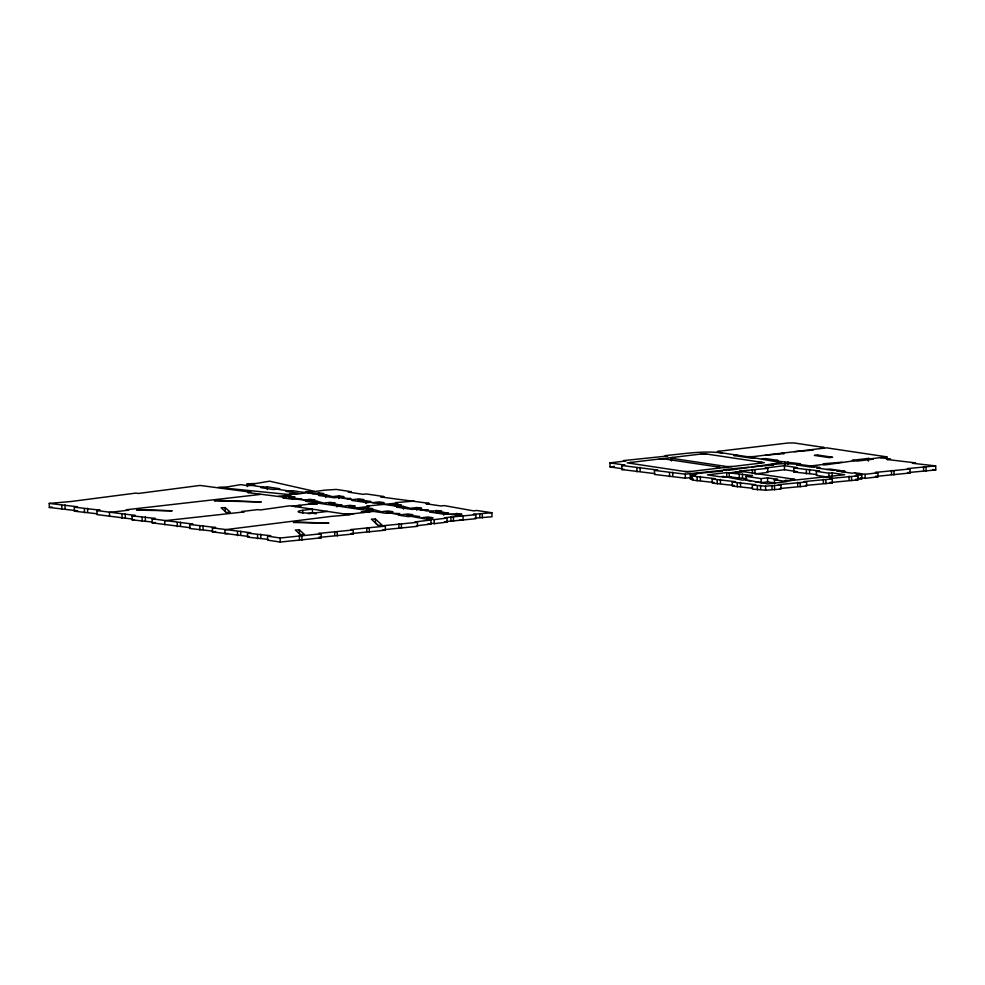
<?xml version="1.0" encoding="UTF-8"?>
<svg xmlns="http://www.w3.org/2000/svg" width="985" height="985" viewBox="0 0 985 985"><rect width="100%" height="100%" fill="white"/><g stroke="black" fill="none" stroke-linecap="round" stroke-linejoin="round"><path stroke-width="1.48" d="M49.25 503.421L77.556 506.795L74.343 507.176L74.417 511.215L77.63 510.833L49.324 507.46L49.25 503.421L71.006 501.5L135.881 493.091L138.393 493.46L200.053 485.433L250.941 492.192L247.74 492.574L286.081 497.45L282.867 497.844L292.914 499.346L296.116 498.964L313.686 501.587L316.899 501.205L323.72 503.089L330.147 502.325L335.159 503.076L328.744 503.84L341.992 504.973L338.778 505.354L343.802 506.105L350.217 505.33L355.24 506.093L348.825 506.856L361.372 508.728L367.787 507.964L372.81 508.716L366.395 509.479L374.62 509.848L381.441 511.744L387.868 510.969L392.88 511.72L386.465 512.495L401.523 514.749M49.324 507.46L52.279 507.103M218.325 487.304L227.252 486.922L240.783 484.632L248.306 485.753L254.721 484.989L247.198 483.857L247.247 486.553M247.198 483.857L256.125 483.475L269.656 481.185L314.547 491.355L305.621 491.749L308.133 492.131C300.708 493.362 293.382 489.114 285.958 491.392L298.504 493.276L288.876 494.421M74.343 507.176L100.138 510.181L96.936 510.562L96.998 514.601L132.482 519.058M267.28 486.873L260.865 487.637L273.399 489.508L279.826 488.745L267.28 486.873L267.317 489.557M74.417 511.215L97.429 513.801M260.286 494.458L126.228 509.774L128.727 510.144L109.483 512.446L109.557 516.485M96.936 510.562L135.277 515.438L132.064 515.832L132.138 519.871L152.552 522.062M278.558 496.329L291.388 494.802L220.837 487.686M283.569 497.08L289.984 496.317L295.007 497.068L288.593 497.831L301.841 498.952L298.627 499.333M312.454 493.633L318.869 492.869L323.88 493.62L317.465 494.384M325.703 494.753L319.275 495.517L334.334 497.782L343.962 496.625L338.938 495.874L332.524 496.637L325.703 494.753L325.739 497.45M132.064 515.832L155.347 518.455L152.146 518.836L152.219 522.875L190.277 527.714M132.138 519.871L134.28 519.612M622.089 468.712L610.047 466.915L609.974 462.876L626.017 460.955L623.517 460.586L667.731 455.981L665.22 455.612C684.156 453.765 703.118 450.564 721.993 452.891M303.651 500.084L310.066 499.321L315.089 500.072L305.461 501.217L385.763 513.247L388.976 512.865M629.637 463.233L632.85 462.851L630.338 462.47M671.401 460.943L671.351 458.259L674.565 457.865L672.053 457.496L672.102 460.192M706.651 454.048L700.926 454.048M342.571 498.151L350.795 498.521L347.582 498.902M610.047 466.915L614.418 466.385M654.803 473.613L621.892 469.55L621.831 465.511L625.032 465.129L609.974 462.876M152.219 522.875L155.421 522.493M292.336 506.167L318.007 503.101M294.847 506.536L301.262 505.773L298.75 505.391M352.605 499.654L359.02 498.878L364.044 499.641L357.629 500.405L365.854 500.774L370.865 501.525L367.664 501.907L400.292 506.795M737.051 455.144L733.837 455.526L751.407 458.16L754.621 457.779M152.146 518.836L192.998 524.094L189.785 524.476L189.859 528.514L212.871 531.087M621.892 469.55L624.034 469.291M621.831 465.511L657.66 470.017L654.446 470.399L654.52 474.438L685.338 478.181L691.261 477.479M327.476 511.424L317.847 512.569A12.226 1.601 -1 0 1 300.696 512.594A12.226 1.601 -1 0 1 302.789 510.316L312.417 509.171L312.491 513.21L308.367 513.702M370.175 502.276L366.962 502.658L351.904 500.405L355.117 500.023L337.547 497.388M372.675 502.658L379.102 501.894L384.113 502.645L377.698 503.409M189.785 524.476L215.58 527.467L212.378 527.849L212.44 531.888L249.353 536.554M762.193 458.911L765.407 458.53L777.953 460.401L774.739 460.783L800.534 463.787L797.333 464.169M356.348 507.977L369.19 506.45L366.679 506.068L398.063 503.003L395.551 502.633L414.106 501.094M390.245 505.293L396.66 504.517L401.683 505.268L395.268 506.044M654.446 470.399L685.264 474.154L726.277 469.931M684.858 471.495L690.571 471.495M761.861 462.31L758.647 462.691L761.159 463.073M403.493 506.413L397.078 507.176L412.136 509.43L421.765 508.285L416.741 507.534L410.326 508.297L403.493 506.413L403.542 509.097M345.046 514.059L353.972 513.665M347.545 514.429L373.216 511.375M212.44 531.888L215.653 531.506M692.861 479.313L690.362 478.944L690.288 474.905L696.703 474.13L694.191 473.76L722.374 471.076L719.863 470.695M713.953 482.478L692.172 480.077L692.098 476.038L695.299 475.656L690.288 474.905M746.137 480.385L746.076 476.346L752.491 475.583L726.696 472.578L707.439 474.881L719.986 476.765L723.199 476.383L742.579 480.138L745.78 479.757L767.672 483.906L786.929 481.603L774.37 479.732L774.444 483.77M754.867 469.894L754.941 473.933L767.771 472.406L767.709 468.367L739.526 471.052L742.037 471.433L729.208 472.96L729.269 476.999L731.412 476.74M816.787 474.561L793.861 472L793.787 467.961L797 467.579L784.442 465.696L765.197 467.986L767.709 468.367M212.378 527.849L250.719 532.737L247.506 533.119L247.58 537.157L267.994 539.349M391.488 513.247L399.713 513.616L396.499 513.998M420.361 509.799L428.586 510.168L425.385 510.55M692.098 476.038L715.381 478.661L712.167 479.042L712.241 483.081L734.022 485.482M799.795 464.538L796.582 464.92L811.64 467.173L814.854 466.791M227.954 533.414L224.999 533.771L224.925 529.733L331.502 516.349L350.057 514.81L289.824 505.785L260.249 509.984L257.738 509.614L241.694 511.523L244.206 511.904L164.692 520.708L164.766 524.746M690.362 478.944L692.923 478.636M868.327 458.407L852.284 460.315L857.307 461.066L873.35 459.158L868.327 458.407L868.376 461.091M430.396 511.301L436.823 510.538L441.834 511.289L435.419 512.052L443.644 512.422L448.667 513.173L445.454 513.554L463.024 516.189L463.098 520.228L460.081 519.772M809.879 466.053L825.922 464.132L823.411 463.763L841.966 462.224M854.795 460.697L825.208 464.895L822.709 464.526M870.838 458.776L886.882 456.868L886.931 459.564M722.325 477.159L726.758 476.617L746.827 478.759M766.749 471.852L784.516 469.734L797.062 471.618M247.506 533.119L270.801 535.741L267.588 536.123L267.661 540.162L280.208 542.045L321.221 537.822L321.147 533.784L318.635 533.414L353.233 529.955L353.307 533.993L318.709 537.453L321.221 537.822M712.167 479.042L735.463 481.665L732.249 482.047L732.323 486.085L752.589 488.264M793.787 467.961L819.582 470.953L816.368 471.335L816.442 475.373L828.988 477.257L832.202 476.875L832.128 472.837L828.927 473.219L816.368 471.335M416.581 517.002L419.795 516.62L414.771 515.869L408.356 516.633L398.309 515.13L407.938 513.985L412.961 514.736L406.546 515.5L430.938 520.018L431.011 524.057L416.421 525.793M793.861 472L795.991 471.741M447.966 513.936L444.764 514.318L429.706 512.065L432.908 511.683L415.35 509.048M421.605 517.753L428.019 516.99L433.043 517.741L426.616 518.504L434.151 519.637L446.981 518.098L447.055 522.136L434.225 523.675L431.208 523.22M450.477 514.305L456.892 513.542L461.916 514.293L455.501 515.057M826.747 469.439L829.961 469.057L845.007 471.31L841.806 471.692M746.076 476.346L761.134 478.599L767.549 477.836L777.584 479.338L774.37 479.732M834.923 469.808L831.722 470.19L816.663 467.924L819.914 467.555C803.711 464.612 787.483 462.482 771.206 464.575L773.705 464.945L751.949 466.865M447.055 522.136L444.543 521.767L475.927 518.701L475.866 514.663L444.469 517.728L446.981 518.098M474.708 518.172L491.971 516.78L491.909 512.742L473.354 514.281L475.866 514.663M732.249 482.047L755.532 484.669L752.331 485.051L752.392 489.089L765.64 490.222L780.994 489.065L780.92 485.026L778.409 484.645L806.592 481.96L806.653 485.999L779.96 488.511M839.946 470.559L836.733 470.941L851.84 473.194L855.054 472.812M267.588 536.123L280.134 538.007L321.147 533.784M353.307 533.993L350.795 533.624L385.394 530.176L385.32 526.138L350.722 529.585L353.233 529.955M385.394 530.176L382.882 529.795L417.48 526.347L417.406 522.309L382.808 525.756L385.32 526.138M430.938 520.018L414.894 521.927L417.406 522.309M755.175 481.739L761.196 482.65L767.611 481.874L774.789 482.958M784.417 481.234L844.674 474.721L832.128 472.837M752.331 485.051L765.579 486.171L780.92 485.026M860.028 473.563L856.815 473.945L861.838 474.696L861.9 478.735L855.485 479.498L857.997 479.88L857.923 475.841L855.411 475.459L861.838 474.696M877.992 476.826L875.493 476.457L910.078 472.997L910.005 468.958L875.419 472.418L877.918 472.788L877.992 476.826L865.162 478.353L860.853 477.713M910.078 472.997L907.567 472.628L935.75 469.943L935.676 465.905L907.505 468.589L910.005 468.958M805.632 485.445L832.325 482.933L832.251 478.895L804.08 481.579L806.592 481.96M857.923 475.841L829.752 478.525L832.251 478.895M855.005 472.812L865.089 474.314L877.918 472.788M857.997 479.88L829.813 482.564L832.325 482.933M225.208 507.644L221.169 507.792L226.291 512.446L230.33 512.298L225.208 507.644L225.282 511.683M375.408 519.033L371.382 519.181L378.203 525.387L382.242 525.239L375.408 519.033L375.482 523.072L377.76 525.14M299.366 529.856L295.34 530.004L300.462 534.658L304.488 534.51L299.366 529.856L299.44 533.895L301.484 535.766M886.882 456.868L826.649 447.843L749.647 457.028L781.524 462.667L728.789 470.313L723.766 469.562L748.735 467.259M823.448 448.224L820.936 447.855L824.149 447.473L794.033 442.954L788.308 442.967L717.72 451.389L720.232 451.758L717.018 452.14L747.135 456.658L752.86 456.646M880.467 457.631L890.502 459.133L887.3 459.515L915.607 462.888L912.393 463.27L935.676 465.905M810.606 449.763L813.117 450.133L794.563 451.672M932.881 469.513L935.75 469.943M781.733 453.198L784.245 453.58L765.69 455.119M858.144 478.168L861.9 478.735M732.286 466.521L726.561 466.521L671.351 458.259M659.224 459.022L664.937 459.022L720.146 467.284L716.945 467.666L719.444 468.047M738.824 471.815L744.549 471.803L794.735 479.326L791.534 479.707L794.045 480.077M735.623 472.197L738.134 472.566L732.409 472.578M790.832 480.458L785.107 480.471L787.618 480.852M747.652 480.618L750.656 481.062M491.909 512.742L476.851 510.489L473.637 510.87L444.223 505.6L441.009 505.982L425.951 503.729L429.164 503.347L380.776 496.969L383.99 496.575L366.42 493.953L363.219 494.335L348.161 492.081L351.362 491.7L336.304 489.434L324.176 490.21L297.802 494.027L289.578 493.657L292.089 494.039M307.431 492.882L322.489 495.135M251.52 485.371L264.066 487.255M276.613 489.126L289.159 491.01M314.794 503.483L317.305 503.864L308.379 504.246M370.015 511.757L361.089 512.138L363.588 512.52M428.143 523.626L431.011 524.057M311.654 513.087L316.21 513.764M893.961 470.879L894.048 474.918M891.462 470.498L891.536 474.536M926.048 467.05L926.122 471.089M923.548 466.668L923.61 470.707M865.089 474.314L865.162 478.353M851.508 476.605L851.582 480.643M848.996 476.223L849.07 480.261M828.927 473.219L828.988 477.257M825.836 479.67L825.91 483.709M823.325 479.289L823.398 483.327M809.547 469.451L809.608 473.489M806.333 469.833L806.407 473.871M800.165 482.724L800.239 486.762M797.665 482.354L797.727 486.393M787.988 461.903L788.037 464.6M784.786 462.297L784.823 464.982M784.442 465.696L784.516 469.734M774.505 485.79L774.567 489.828M771.994 485.408L772.068 489.446M767.549 477.836L767.611 481.874M765.579 486.171L765.64 490.222M761.134 478.599L761.196 482.65M760.555 485.42L760.629 489.459M757.342 485.814L757.416 489.853M752.368 469.525L752.429 473.563M742.444 474.081L742.518 478.119M740.474 482.416L740.548 486.455M739.242 474.462L739.316 478.501M737.272 482.798L737.334 486.836M726.696 472.578L726.758 476.617M720.404 479.412L720.466 483.45M717.191 479.793L717.265 483.832M700.323 476.408L700.397 480.446M697.121 476.789L697.183 480.828M685.264 474.154L685.338 478.181M672.718 472.271L672.792 476.309M669.505 472.652L669.578 476.691M640.09 467.382L640.164 471.421M636.889 467.764L636.95 471.803M482.281 513.887L482.354 517.925M479.769 513.517L479.843 517.556M456.892 513.542L456.941 516.238M453.395 517.334L453.469 521.373M450.896 516.965L450.958 521.003M443.644 512.422L443.693 515.118M436.823 510.538L436.86 513.234M434.151 519.637L434.225 523.675M416.741 507.534L416.79 510.218M401.363 524.217L401.437 528.255M398.851 523.848L398.925 527.886M396.66 504.517L396.709 507.213M369.276 528.046L369.35 532.085M366.765 527.664L366.839 531.703M365.854 500.774L365.903 503.458M338.938 495.874L338.988 498.57M336.969 504.209L337.018 506.906M337.19 531.875L337.264 535.914M334.678 531.494L334.752 535.532M318.869 492.869L318.918 495.566M316.899 501.205L316.948 503.901M302.789 510.316L302.838 513.013M301.89 536.086L301.964 540.125M299.391 535.705L299.452 539.743M292.373 490.629L292.422 493.313M280.134 538.007L280.208 542.045M260.754 534.239L260.828 538.278M257.553 534.621L257.614 538.66M240.685 531.235L240.746 535.274M237.471 531.617L237.545 535.655M203.033 525.596L203.107 529.635M199.832 525.978L199.893 530.016M180.452 522.21L180.514 526.249M177.238 522.592L177.312 526.63M145.312 516.953L145.386 520.991M142.111 517.334L142.172 521.373M125.243 513.936L125.304 517.975M122.029 514.318L122.103 518.356M87.591 508.297L87.665 512.335M84.39 508.679L84.451 512.729M65.01 504.923L65.072 508.962M61.796 505.305L61.87 509.344M138.183 509.602L136.656 510.119L172.178 510.809L138.183 509.602M215.937 500.331L214.41 500.848L261.271 501.944L215.937 500.331M294.909 521.976L293.382 522.493L328.904 523.183L294.909 521.976M704.14 453.666L627.137 462.851L687.358 471.877L764.372 462.691L704.14 453.666M817.55 455.008L814.349 455.39L829.407 457.643L832.608 457.262L817.55 455.008"/></g></svg>
